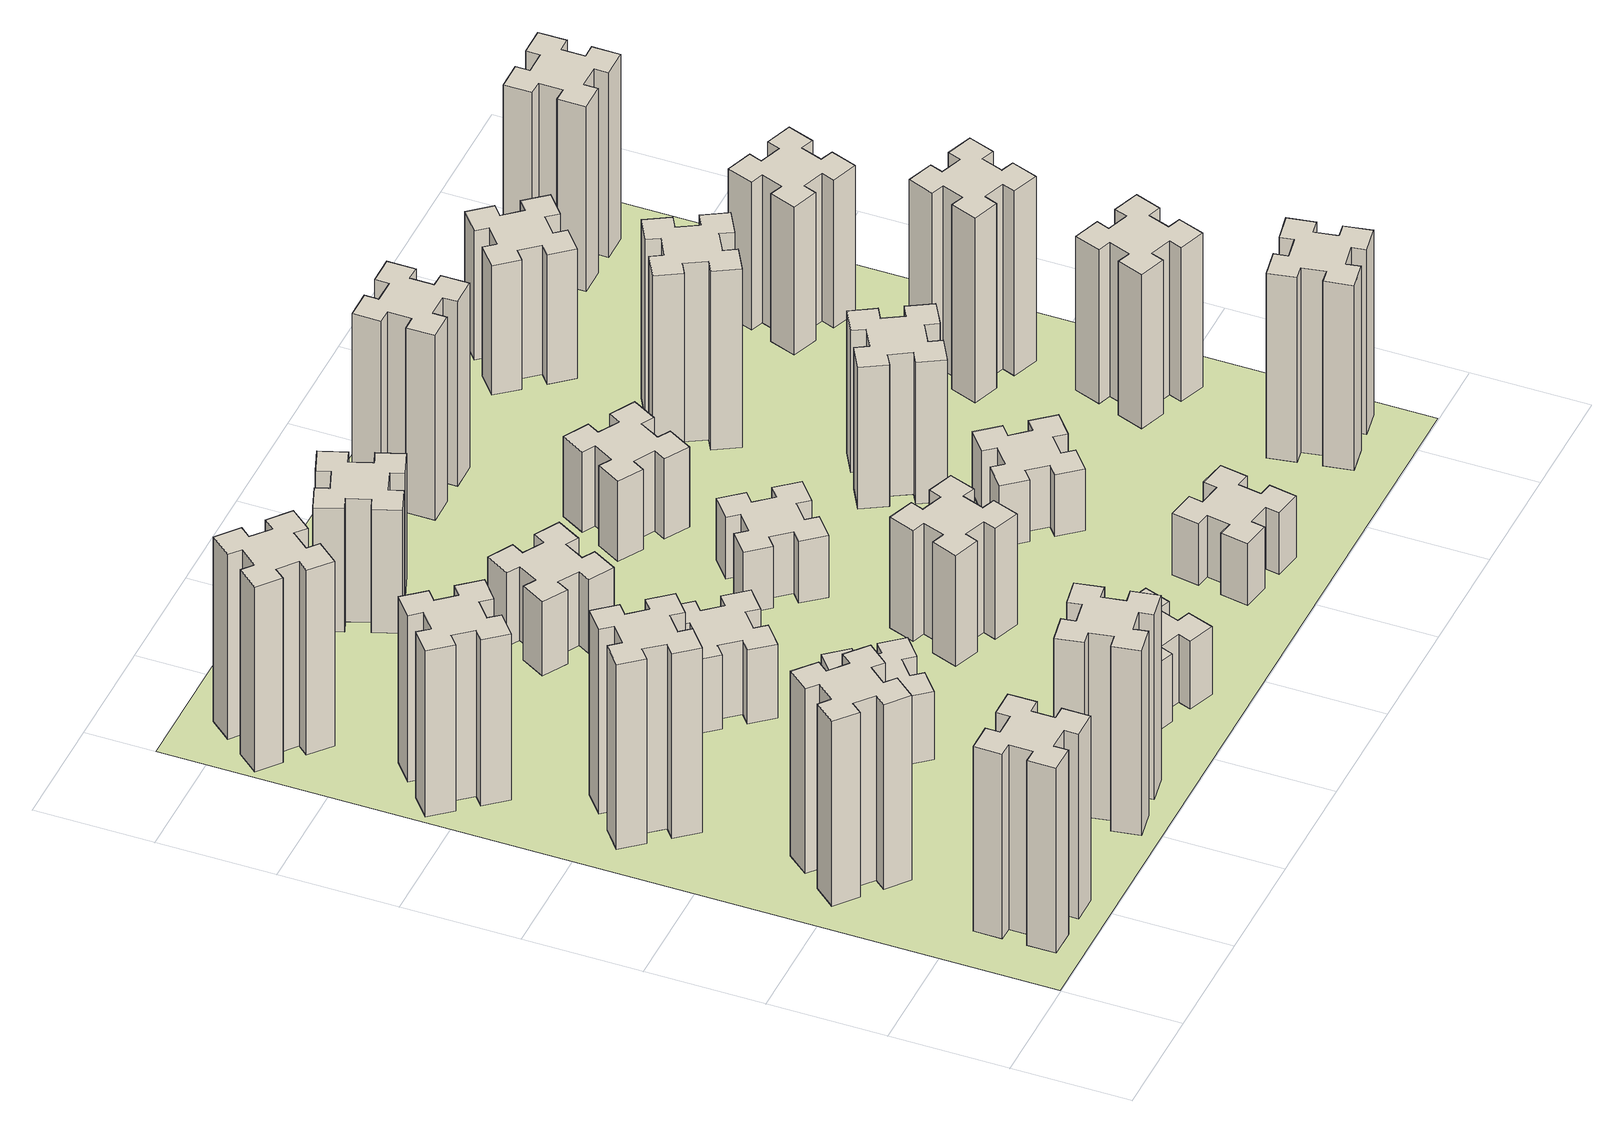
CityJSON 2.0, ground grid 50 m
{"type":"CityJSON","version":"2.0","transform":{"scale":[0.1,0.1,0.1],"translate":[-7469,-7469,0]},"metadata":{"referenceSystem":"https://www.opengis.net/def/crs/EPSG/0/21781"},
"CityObjects":{
"building1":{"type":"Building","attributes":{"class":"1000","function":"1000","usage":"1000","yearOfConstruction":2016,"roofType":"1000","measuredHeight":90,"storeysAboveGround":30,"storeysBelowGround":0},"geometry":[{"type":"Solid","lod":"1","boundaries":[[[[0,1,2,3,4,5,6,7,8,9,10,11,12,13,14,15,16,17,18,19]],[[17,16,20,21]],[[16,15,22,20]],[[15,14,23,22]],[[14,13,24,23]],[[13,12,25,24]],[[12,11,26,25]],[[11,10,27,26]],[[10,9,28,27]],[[9,8,29,28]],[[8,7,30,29]],[[7,6,31,30]],[[6,5,32,31]],[[5,4,33,32]],[[4,3,34,33]],[[3,2,35,34]],[[2,1,36,35]],[[1,0,37,36]],[[0,19,38,37]],[[19,18,39,38]],[[18,17,21,39]],[[24,25,26,27,28,29,30,31,32,33,34,35,36,37,38,39,21,20,22,23]]]]}]},
"building2":{"type":"Building","attributes":{"class":"1000","function":"1000","usage":"1000","yearOfConstruction":2016,"roofType":"1000","measuredHeight":90,"storeysAboveGround":30,"storeysBelowGround":0},"geometry":[{"type":"Solid","lod":"1","boundaries":[[[[40,41,42,43,44,45,46,47,48,49,50,51,52,53,54,55,56,57,58,59]],[[57,56,60,61]],[[56,55,62,60]],[[55,54,63,62]],[[54,53,64,63]],[[53,52,65,64]],[[52,51,66,65]],[[51,50,67,66]],[[50,49,68,67]],[[49,48,69,68]],[[48,47,70,69]],[[47,46,71,70]],[[46,45,72,71]],[[45,44,73,72]],[[44,43,74,73]],[[43,42,75,74]],[[42,41,76,75]],[[41,40,77,76]],[[40,59,78,77]],[[59,58,79,78]],[[58,57,61,79]],[[64,65,66,67,68,69,70,71,72,73,74,75,76,77,78,79,61,60,62,63]]]]}]},
"building3":{"type":"Building","attributes":{"class":"1000","function":"1000","usage":"1000","yearOfConstruction":2016,"roofType":"1000","measuredHeight":90,"storeysAboveGround":30,"storeysBelowGround":0},"geometry":[{"type":"Solid","lod":"1","boundaries":[[[[80,81,82,83,84,85,86,87,88,89,90,91,92,93,94,95,96,97,98,99]],[[97,96,100,101]],[[96,95,102,100]],[[95,94,103,102]],[[94,93,104,103]],[[93,92,105,104]],[[92,91,106,105]],[[91,90,107,106]],[[90,89,108,107]],[[89,88,109,108]],[[88,87,110,109]],[[87,86,111,110]],[[86,85,112,111]],[[85,84,113,112]],[[84,83,114,113]],[[83,82,115,114]],[[82,81,116,115]],[[81,80,117,116]],[[80,99,118,117]],[[99,98,119,118]],[[98,97,101,119]],[[104,105,106,107,108,109,110,111,112,113,114,115,116,117,118,119,101,100,102,103]]]]}]},
"building4":{"type":"Building","attributes":{"class":"1000","function":"1000","usage":"1000","yearOfConstruction":2016,"roofType":"1000","measuredHeight":81,"storeysAboveGround":30,"storeysBelowGround":0},"geometry":[{"type":"Solid","lod":"1","boundaries":[[[[120,121,122,123,124,125,126,127,128,129,130,131,132,133,134,135,136,137,138,139]],[[137,136,140,141]],[[136,135,142,140]],[[135,134,143,142]],[[134,133,144,143]],[[133,132,145,144]],[[132,131,146,145]],[[131,130,147,146]],[[130,129,148,147]],[[129,128,149,148]],[[128,127,150,149]],[[127,126,151,150]],[[126,125,152,151]],[[125,124,153,152]],[[124,123,154,153]],[[123,122,155,154]],[[122,121,156,155]],[[121,120,157,156]],[[120,139,158,157]],[[139,138,159,158]],[[138,137,141,159]],[[144,145,146,147,148,149,150,151,152,153,154,155,156,157,158,159,141,140,142,143]]]]}]},
"building5":{"type":"Building","attributes":{"class":"1000","function":"1000","usage":"1000","yearOfConstruction":2016,"roofType":"1000","measuredHeight":90,"storeysAboveGround":30,"storeysBelowGround":0},"geometry":[{"type":"Solid","lod":"1","boundaries":[[[[160,161,162,163,164,165,166,167,168,169,170,171,172,173,174,175,176,177,178,179]],[[177,176,180,181]],[[176,175,182,180]],[[175,174,183,182]],[[174,173,184,183]],[[173,172,185,184]],[[172,171,186,185]],[[171,170,187,186]],[[170,169,188,187]],[[169,168,189,188]],[[168,167,190,189]],[[167,166,191,190]],[[166,165,192,191]],[[165,164,193,192]],[[164,163,194,193]],[[163,162,195,194]],[[162,161,196,195]],[[161,160,197,196]],[[160,179,198,197]],[[179,178,199,198]],[[178,177,181,199]],[[184,185,186,187,188,189,190,191,192,193,194,195,196,197,198,199,181,180,182,183]]]]}]},
"building6":{"type":"Building","attributes":{"class":"1000","function":"1000","usage":"1000","yearOfConstruction":2016,"roofType":"1000","measuredHeight":90,"storeysAboveGround":30,"storeysBelowGround":0},"geometry":[{"type":"Solid","lod":"1","boundaries":[[[[200,201,202,203,204,205,206,207,208,209,210,211,212,213,214,215,216,217,218,219]],[[217,216,220,221]],[[216,215,222,220]],[[215,214,223,222]],[[214,213,224,223]],[[213,212,225,224]],[[212,211,226,225]],[[211,210,227,226]],[[210,209,228,227]],[[209,208,229,228]],[[208,207,230,229]],[[207,206,231,230]],[[206,205,232,231]],[[205,204,233,232]],[[204,203,234,233]],[[203,202,235,234]],[[202,201,236,235]],[[201,200,237,236]],[[200,219,238,237]],[[219,218,239,238]],[[218,217,221,239]],[[224,225,226,227,228,229,230,231,232,233,234,235,236,237,238,239,221,220,222,223]]]]}]},
"building7":{"type":"Building","attributes":{"class":"1000","function":"1000","usage":"1000","yearOfConstruction":2016,"roofType":"1000","measuredHeight":33,"storeysAboveGround":30,"storeysBelowGround":0},"geometry":[{"type":"Solid","lod":"1","boundaries":[[[[240,241,242,243,244,245,246,247,248,249,250,251,252,253,254,255,256,257,258,259]],[[257,256,260,261]],[[256,255,262,260]],[[255,254,263,262]],[[254,253,264,263]],[[253,252,265,264]],[[252,251,266,265]],[[251,250,267,266]],[[250,249,268,267]],[[249,248,269,268]],[[248,247,270,269]],[[247,246,271,270]],[[246,245,272,271]],[[245,244,273,272]],[[244,243,274,273]],[[243,242,275,274]],[[242,241,276,275]],[[241,240,277,276]],[[240,259,278,277]],[[259,258,279,278]],[[258,257,261,279]],[[264,265,266,267,268,269,270,271,272,273,274,275,276,277,278,279,261,260,262,263]]]]}]},
"building8":{"type":"Building","attributes":{"class":"1000","function":"1000","usage":"1000","yearOfConstruction":2016,"roofType":"1000","measuredHeight":36,"storeysAboveGround":30,"storeysBelowGround":0},"geometry":[{"type":"Solid","lod":"1","boundaries":[[[[280,281,282,283,284,285,286,287,288,289,290,291,292,293,294,295,296,297,298,299]],[[297,296,300,301]],[[296,295,302,300]],[[295,294,303,302]],[[294,293,304,303]],[[293,292,305,304]],[[292,291,306,305]],[[291,290,307,306]],[[290,289,308,307]],[[289,288,309,308]],[[288,287,310,309]],[[287,286,311,310]],[[286,285,312,311]],[[285,284,313,312]],[[284,283,314,313]],[[283,282,315,314]],[[282,281,316,315]],[[281,280,317,316]],[[280,299,318,317]],[[299,298,319,318]],[[298,297,301,319]],[[304,305,306,307,308,309,310,311,312,313,314,315,316,317,318,319,301,300,302,303]]]]}]},
"building9":{"type":"Building","attributes":{"class":"1000","function":"1000","usage":"1000","yearOfConstruction":2016,"roofType":"1000","measuredHeight":33,"storeysAboveGround":30,"storeysBelowGround":0},"geometry":[{"type":"Solid","lod":"1","boundaries":[[[[320,321,322,323,324,325,326,327,328,329,330,331,332,333,334,335,336,337,338,339]],[[337,336,340,341]],[[336,335,342,340]],[[335,334,343,342]],[[334,333,344,343]],[[333,332,345,344]],[[332,331,346,345]],[[331,330,347,346]],[[330,329,348,347]],[[329,328,349,348]],[[328,327,350,349]],[[327,326,351,350]],[[326,325,352,351]],[[325,324,353,352]],[[324,323,354,353]],[[323,322,355,354]],[[322,321,356,355]],[[321,320,357,356]],[[320,339,358,357]],[[339,338,359,358]],[[338,337,341,359]],[[344,345,346,347,348,349,350,351,352,353,354,355,356,357,358,359,341,340,342,343]]]]}]},
"building10":{"type":"Building","attributes":{"class":"1000","function":"1000","usage":"1000","yearOfConstruction":2016,"roofType":"1000","measuredHeight":36,"storeysAboveGround":30,"storeysBelowGround":0},"geometry":[{"type":"Solid","lod":"1","boundaries":[[[[360,361,362,363,364,365,366,367,368,369,370,371,372,373,374,375,376,377,378,379]],[[377,376,380,381]],[[376,375,382,380]],[[375,374,383,382]],[[374,373,384,383]],[[373,372,385,384]],[[372,371,386,385]],[[371,370,387,386]],[[370,369,388,387]],[[369,368,389,388]],[[368,367,390,389]],[[367,366,391,390]],[[366,365,392,391]],[[365,364,393,392]],[[364,363,394,393]],[[363,362,395,394]],[[362,361,396,395]],[[361,360,397,396]],[[360,379,398,397]],[[379,378,399,398]],[[378,377,381,399]],[[384,385,386,387,388,389,390,391,392,393,394,395,396,397,398,399,381,380,382,383]]]]}]},
"building11":{"type":"Building","attributes":{"class":"1000","function":"1000","usage":"1000","yearOfConstruction":2016,"roofType":"1000","measuredHeight":60,"storeysAboveGround":30,"storeysBelowGround":0},"geometry":[{"type":"Solid","lod":"1","boundaries":[[[[400,401,402,403,404,405,406,407,408,409,410,411,412,413,414,415,416,417,418,419]],[[417,416,420,421]],[[416,415,422,420]],[[415,414,423,422]],[[414,413,424,423]],[[413,412,425,424]],[[412,411,426,425]],[[411,410,427,426]],[[410,409,428,427]],[[409,408,429,428]],[[408,407,430,429]],[[407,406,431,430]],[[406,405,432,431]],[[405,404,433,432]],[[404,403,434,433]],[[403,402,435,434]],[[402,401,436,435]],[[401,400,437,436]],[[400,419,438,437]],[[419,418,439,438]],[[418,417,421,439]],[[424,425,426,427,428,429,430,431,432,433,434,435,436,437,438,439,421,420,422,423]]]]}]},
"building12":{"type":"Building","attributes":{"class":"1000","function":"1000","usage":"1000","yearOfConstruction":2016,"roofType":"1000","measuredHeight":54,"storeysAboveGround":30,"storeysBelowGround":0},"geometry":[{"type":"Solid","lod":"1","boundaries":[[[[440,441,442,443,444,445,446,447,448,449,450,451,452,453,454,455,456,457,458,459]],[[457,456,460,461]],[[456,455,462,460]],[[455,454,463,462]],[[454,453,464,463]],[[453,452,465,464]],[[452,451,466,465]],[[451,450,467,466]],[[450,449,468,467]],[[449,448,469,468]],[[448,447,470,469]],[[447,446,471,470]],[[446,445,472,471]],[[445,444,473,472]],[[444,443,474,473]],[[443,442,475,474]],[[442,441,476,475]],[[441,440,477,476]],[[440,459,478,477]],[[459,458,479,478]],[[458,457,461,479]],[[464,465,466,467,468,469,470,471,472,473,474,475,476,477,478,479,461,460,462,463]]]]}]},
"building13":{"type":"Building","attributes":{"class":"1000","function":"1000","usage":"1000","yearOfConstruction":2016,"roofType":"1000","measuredHeight":30,"storeysAboveGround":30,"storeysBelowGround":0},"geometry":[{"type":"Solid","lod":"1","boundaries":[[[[480,481,482,483,484,485,486,487,488,489,490,491,492,493,494,495,496,497,498,499]],[[497,496,500,501]],[[496,495,502,500]],[[495,494,503,502]],[[494,493,504,503]],[[493,492,505,504]],[[492,491,506,505]],[[491,490,507,506]],[[490,489,508,507]],[[489,488,509,508]],[[488,487,510,509]],[[487,486,511,510]],[[486,485,512,511]],[[485,484,513,512]],[[484,483,514,513]],[[483,482,515,514]],[[482,481,516,515]],[[481,480,517,516]],[[480,499,518,517]],[[499,498,519,518]],[[498,497,501,519]],[[504,505,506,507,508,509,510,511,512,513,514,515,516,517,518,519,501,500,502,503]]]]}]},
"building14":{"type":"Building","attributes":{"class":"1000","function":"1000","usage":"1000","yearOfConstruction":2016,"roofType":"1000","measuredHeight":30,"storeysAboveGround":30,"storeysBelowGround":0},"geometry":[{"type":"Solid","lod":"1","boundaries":[[[[520,521,522,523,524,525,526,527,528,529,530,531,532,533,534,535,536,537,538,539]],[[537,536,540,541]],[[536,535,542,540]],[[535,534,543,542]],[[534,533,544,543]],[[533,532,545,544]],[[532,531,546,545]],[[531,530,547,546]],[[530,529,548,547]],[[529,528,549,548]],[[528,527,550,549]],[[527,526,551,550]],[[526,525,552,551]],[[525,524,553,552]],[[524,523,554,553]],[[523,522,555,554]],[[522,521,556,555]],[[521,520,557,556]],[[520,539,558,557]],[[539,538,559,558]],[[538,537,541,559]],[[544,545,546,547,548,549,550,551,552,553,554,555,556,557,558,559,541,540,542,543]]]]}]},
"building15":{"type":"Building","attributes":{"class":"1000","function":"1000","usage":"1000","yearOfConstruction":2016,"roofType":"1000","measuredHeight":39,"storeysAboveGround":30,"storeysBelowGround":0},"geometry":[{"type":"Solid","lod":"1","boundaries":[[[[560,561,562,563,564,565,566,567,568,569,570,571,572,573,574,575,576,577,578,579]],[[577,576,580,581]],[[576,575,582,580]],[[575,574,583,582]],[[574,573,584,583]],[[573,572,585,584]],[[572,571,586,585]],[[571,570,587,586]],[[570,569,588,587]],[[569,568,589,588]],[[568,567,590,589]],[[567,566,591,590]],[[566,565,592,591]],[[565,564,593,592]],[[564,563,594,593]],[[563,562,595,594]],[[562,561,596,595]],[[561,560,597,596]],[[560,579,598,597]],[[579,578,599,598]],[[578,577,581,599]],[[584,585,586,587,588,589,590,591,592,593,594,595,596,597,598,599,581,580,582,583]]]]}]},
"building16":{"type":"Building","attributes":{"class":"1000","function":"1000","usage":"1000","yearOfConstruction":2016,"roofType":"1000","measuredHeight":90,"storeysAboveGround":30,"storeysBelowGround":0},"geometry":[{"type":"Solid","lod":"1","boundaries":[[[[600,601,602,603,604,605,606,607,608,609,610,611,612,613,614,615,616,617,618,619]],[[617,616,620,621]],[[616,615,622,620]],[[615,614,623,622]],[[614,613,624,623]],[[613,612,625,624]],[[612,611,626,625]],[[611,610,627,626]],[[610,609,628,627]],[[609,608,629,628]],[[608,607,630,629]],[[607,606,631,630]],[[606,605,632,631]],[[605,604,633,632]],[[604,603,634,633]],[[603,602,635,634]],[[602,601,636,635]],[[601,600,637,636]],[[600,619,638,637]],[[619,618,639,638]],[[618,617,621,639]],[[624,625,626,627,628,629,630,631,632,633,634,635,636,637,638,639,621,620,622,623]]]]}]},
"building17":{"type":"Building","attributes":{"class":"1000","function":"1000","usage":"1000","yearOfConstruction":2016,"roofType":"1000","measuredHeight":30,"storeysAboveGround":30,"storeysBelowGround":0},"geometry":[{"type":"Solid","lod":"1","boundaries":[[[[640,641,642,643,644,645,646,647,648,649,650,651,652,653,654,655,656,657,658,659]],[[657,656,660,661]],[[656,655,662,660]],[[655,654,663,662]],[[654,653,664,663]],[[653,652,665,664]],[[652,651,666,665]],[[651,650,667,666]],[[650,649,668,667]],[[649,648,669,668]],[[648,647,670,669]],[[647,646,671,670]],[[646,645,672,671]],[[645,644,673,672]],[[644,643,674,673]],[[643,642,675,674]],[[642,641,676,675]],[[641,640,677,676]],[[640,659,678,677]],[[659,658,679,678]],[[658,657,661,679]],[[664,665,666,667,668,669,670,671,672,673,674,675,676,677,678,679,661,660,662,663]]]]}]},
"building18":{"type":"Building","attributes":{"class":"1000","function":"1000","usage":"1000","yearOfConstruction":2016,"roofType":"1000","measuredHeight":69,"storeysAboveGround":30,"storeysBelowGround":0},"geometry":[{"type":"Solid","lod":"1","boundaries":[[[[680,681,682,683,684,685,686,687,688,689,690,691,692,693,694,695,696,697,698,699]],[[697,696,700,701]],[[696,695,702,700]],[[695,694,703,702]],[[694,693,704,703]],[[693,692,705,704]],[[692,691,706,705]],[[691,690,707,706]],[[690,689,708,707]],[[689,688,709,708]],[[688,687,710,709]],[[687,686,711,710]],[[686,685,712,711]],[[685,684,713,712]],[[684,683,714,713]],[[683,682,715,714]],[[682,681,716,715]],[[681,680,717,716]],[[680,699,718,717]],[[699,698,719,718]],[[698,697,701,719]],[[704,705,706,707,708,709,710,711,712,713,714,715,716,717,718,719,701,700,702,703]]]]}]},
"building19":{"type":"Building","attributes":{"class":"1000","function":"1000","usage":"1000","yearOfConstruction":2016,"roofType":"1000","measuredHeight":87,"storeysAboveGround":30,"storeysBelowGround":0},"geometry":[{"type":"Solid","lod":"1","boundaries":[[[[720,721,722,723,724,725,726,727,728,729,730,731,732,733,734,735,736,737,738,739]],[[737,736,740,741]],[[736,735,742,740]],[[735,734,743,742]],[[734,733,744,743]],[[733,732,745,744]],[[732,731,746,745]],[[731,730,747,746]],[[730,729,748,747]],[[729,728,749,748]],[[728,727,750,749]],[[727,726,751,750]],[[726,725,752,751]],[[725,724,753,752]],[[724,723,754,753]],[[723,722,755,754]],[[722,721,756,755]],[[721,720,757,756]],[[720,739,758,757]],[[739,738,759,758]],[[738,737,741,759]],[[744,745,746,747,748,749,750,751,752,753,754,755,756,757,758,759,741,740,742,743]]]]}]},
"building20":{"type":"Building","attributes":{"class":"1000","function":"1000","usage":"1000","yearOfConstruction":2016,"roofType":"1000","measuredHeight":90,"storeysAboveGround":30,"storeysBelowGround":0},"geometry":[{"type":"Solid","lod":"1","boundaries":[[[[760,761,762,763,764,765,766,767,768,769,770,771,772,773,774,775,776,777,778,779]],[[777,776,780,781]],[[776,775,782,780]],[[775,774,783,782]],[[774,773,784,783]],[[773,772,785,784]],[[772,771,786,785]],[[771,770,787,786]],[[770,769,788,787]],[[769,768,789,788]],[[768,767,790,789]],[[767,766,791,790]],[[766,765,792,791]],[[765,764,793,792]],[[764,763,794,793]],[[763,762,795,794]],[[762,761,796,795]],[[761,760,797,796]],[[760,779,798,797]],[[779,778,799,798]],[[778,777,781,799]],[[784,785,786,787,788,789,790,791,792,793,794,795,796,797,798,799,781,780,782,783]]]]}]},
"building21":{"type":"Building","attributes":{"class":"1000","function":"1000","usage":"1000","yearOfConstruction":2016,"roofType":"1000","measuredHeight":63,"storeysAboveGround":30,"storeysBelowGround":0},"geometry":[{"type":"Solid","lod":"1","boundaries":[[[[800,801,802,803,804,805,806,807,808,809,810,811,812,813,814,815,816,817,818,819]],[[817,816,820,821]],[[816,815,822,820]],[[815,814,823,822]],[[814,813,824,823]],[[813,812,825,824]],[[812,811,826,825]],[[811,810,827,826]],[[810,809,828,827]],[[809,808,829,828]],[[808,807,830,829]],[[807,806,831,830]],[[806,805,832,831]],[[805,804,833,832]],[[804,803,834,833]],[[803,802,835,834]],[[802,801,836,835]],[[801,800,837,836]],[[800,819,838,837]],[[819,818,839,838]],[[818,817,821,839]],[[824,825,826,827,828,829,830,831,832,833,834,835,836,837,838,839,821,820,822,823]]]]}]},
"building22":{"type":"Building","attributes":{"class":"1000","function":"1000","usage":"1000","yearOfConstruction":2016,"roofType":"1000","measuredHeight":75,"storeysAboveGround":30,"storeysBelowGround":0},"geometry":[{"type":"Solid","lod":"1","boundaries":[[[[840,841,842,843,844,845,846,847,848,849,850,851,852,853,854,855,856,857,858,859]],[[857,856,860,861]],[[856,855,862,860]],[[855,854,863,862]],[[854,853,864,863]],[[853,852,865,864]],[[852,851,866,865]],[[851,850,867,866]],[[850,849,868,867]],[[849,848,869,868]],[[848,847,870,869]],[[847,846,871,870]],[[846,845,872,871]],[[845,844,873,872]],[[844,843,874,873]],[[843,842,875,874]],[[842,841,876,875]],[[841,840,877,876]],[[840,859,878,877]],[[859,858,879,878]],[[858,857,861,879]],[[864,865,866,867,868,869,870,871,872,873,874,875,876,877,878,879,861,860,862,863]]]]}]},
"building23":{"type":"Building","attributes":{"class":"1000","function":"1000","usage":"1000","yearOfConstruction":2016,"roofType":"1000","measuredHeight":90,"storeysAboveGround":30,"storeysBelowGround":0},"geometry":[{"type":"Solid","lod":"1","boundaries":[[[[880,881,882,883,884,885,886,887,888,889,890,891,892,893,894,895,896,897,898,899]],[[897,896,900,901]],[[896,895,902,900]],[[895,894,903,902]],[[894,893,904,903]],[[893,892,905,904]],[[892,891,906,905]],[[891,890,907,906]],[[890,889,908,907]],[[889,888,909,908]],[[888,887,910,909]],[[887,886,911,910]],[[886,885,912,911]],[[885,884,913,912]],[[884,883,914,913]],[[883,882,915,914]],[[882,881,916,915]],[[881,880,917,916]],[[880,899,918,917]],[[899,898,919,918]],[[898,897,901,919]],[[904,905,906,907,908,909,910,911,912,913,914,915,916,917,918,919,901,900,902,903]]]]}]},
"building24":{"type":"Building","attributes":{"class":"1000","function":"1000","usage":"1000","yearOfConstruction":2016,"roofType":"1000","measuredHeight":72,"storeysAboveGround":30,"storeysBelowGround":0},"geometry":[{"type":"Solid","lod":"1","boundaries":[[[[920,921,922,923,924,925,926,927,928,929,930,931,932,933,934,935,936,937,938,939]],[[937,936,940,941]],[[936,935,942,940]],[[935,934,943,942]],[[934,933,944,943]],[[933,932,945,944]],[[932,931,946,945]],[[931,930,947,946]],[[930,929,948,947]],[[929,928,949,948]],[[928,927,950,949]],[[927,926,951,950]],[[926,925,952,951]],[[925,924,953,952]],[[924,923,954,953]],[[923,922,955,954]],[[922,921,956,955]],[[921,920,957,956]],[[920,939,958,957]],[[939,938,959,958]],[[938,937,941,959]],[[944,945,946,947,948,949,950,951,952,953,954,955,956,957,958,959,941,940,942,943]]]]}]},
"building25":{"type":"Building","attributes":{"class":"1000","function":"1000","usage":"1000","yearOfConstruction":2016,"roofType":"1000","measuredHeight":90,"storeysAboveGround":30,"storeysBelowGround":0},"geometry":[{"type":"Solid","lod":"1","boundaries":[[[[960,961,962,963,964,965,966,967,968,969,970,971,972,973,974,975,976,977,978,979]],[[977,976,980,981]],[[976,975,982,980]],[[975,974,983,982]],[[974,973,984,983]],[[973,972,985,984]],[[972,971,986,985]],[[971,970,987,986]],[[970,969,988,987]],[[969,968,989,988]],[[968,967,990,989]],[[967,966,991,990]],[[966,965,992,991]],[[965,964,993,992]],[[964,963,994,993]],[[963,962,995,994]],[[962,961,996,995]],[[961,960,997,996]],[[960,979,998,997]],[[979,978,999,998]],[[978,977,981,999]],[[984,985,986,987,988,989,990,991,992,993,994,995,996,997,998,999,981,980,982,983]]]]}]},
"landuse1":{"type":"LandUse","attributes":{"name":"plot1","function":"1010"},"geometry":[{"type":"MultiSurface","lod":"1","boundaries":[[[1000,1001,1002,1003]]]}]}
},
"vertices":[
[265,325,0],[265,225,0],[205,225,0],[205,105,0],[325,105,0],[325,165,0],[425,165,0],[425,105,0],[545,105,0],[545,225,0],[485,225,0],[485,325,0],[545,325,0],[545,445,0],[425,445,0],[425,385,0],[325,385,0],[325,445,0],[205,445,0],[205,325,0],[325,385,900],[325,445,900],[425,385,900],[425,445,900],[545,445,900],[545,325,900],[485,325,900],[485,225,900],[545,225,900],[545,105,900],[425,105,900],[425,165,900],[325,165,900],[325,105,900],[205,105,900],[205,225,900],[265,225,900],[265,325,900],[205,325,900],[205,445,900],
[484,1067,0],[408,1132,0],[446,1178,0],[354,1255,0],[277,1163,0],[323,1124,0],[259,1048,0],[213,1086,0],[136,994,0],[228,917,0],[266,963,0],[343,899,0],[304,853,0],[396,776,0],[473,868,0],[427,906,0],[492,983,0],[538,944,0],[615,1036,0],[523,1113,0],[492,983,900],[538,944,900],[427,906,900],[473,868,900],[396,776,900],[304,853,900],[343,899,900],[266,963,900],[228,917,900],[136,994,900],[213,1086,900],[259,1048,900],[323,1124,900],[277,1163,900],[354,1255,900],[446,1178,900],[408,1132,900],[484,1067,900],[523,1113,900],[615,1036,900],
[492,1888,0],[427,1964,0],[473,2003,0],[396,2095,0],[304,2018,0],[343,1972,0],[266,1907,0],[228,1953,0],[136,1876,0],[213,1784,0],[259,1823,0],[323,1746,0],[277,1708,0],[354,1616,0],[446,1693,0],[408,1739,0],[484,1803,0],[523,1757,0],[615,1834,0],[538,1926,0],[484,1803,900],[523,1757,900],[408,1739,900],[446,1693,900],[354,1616,900],[277,1708,900],[323,1746,900],[259,1823,900],[213,1784,900],[136,1876,900],[228,1953,900],[266,1907,900],[343,1972,900],[304,2018,900],[396,2095,900],[473,2003,900],[427,1964,900],[492,1888,900],[538,1926,900],[615,1834,900],
[243,2712,0],[166,2647,0],[128,2693,0],[36,2616,0],[113,2524,0],[159,2563,0],[223,2486,0],[177,2448,0],[254,2356,0],[346,2433,0],[308,2479,0],[384,2543,0],[423,2497,0],[515,2574,0],[438,2666,0],[392,2628,0],[327,2704,0],[373,2743,0],[296,2835,0],[204,2758,0],[327,2704,810],[373,2743,810],[392,2628,810],[438,2666,810],[515,2574,810],[423,2497,810],[384,2543,810],[308,2479,810],[346,2433,810],[254,2356,810],[177,2448,810],[223,2486,810],[159,2563,810],[113,2524,810],[36,2616,810],[128,2693,810],[166,2647,810],[243,2712,810],[204,2758,810],[296,2835,810],
[1085,158,0],[1184,176,0],[1194,117,0],[1312,137,0],[1291,256,0],[1232,245,0],[1215,344,0],[1274,354,0],[1253,472,0],[1135,451,0],[1145,392,0],[1047,375,0],[1037,434,0],[918,413,0],[939,295,0],[998,305,0],[1016,207,0],[957,197,0],[977,78,0],[1096,99,0],[1016,207,900],[957,197,900],[998,305,900],[939,295,900],[918,413,900],[1037,434,900],[1047,375,900],[1145,392,900],[1135,451,900],[1253,472,900],[1274,354,900],[1215,344,900],[1232,245,900],[1291,256,900],[1312,137,900],[1194,117,900],[1184,176,900],[1085,158,900],[1096,99,900],[977,78,900],
[384,3387,0],[308,3452,0],[346,3498,0],[254,3575,0],[177,3483,0],[223,3444,0],[159,3368,0],[113,3406,0],[36,3314,0],[128,3237,0],[166,3283,0],[243,3219,0],[204,3173,0],[296,3096,0],[373,3188,0],[327,3226,0],[392,3303,0],[438,3264,0],[515,3356,0],[423,3433,0],[392,3303,900],[438,3264,900],[327,3226,900],[373,3188,900],[296,3096,900],[204,3173,900],[243,3219,900],[166,3283,900],[128,3237,900],[36,3314,900],[113,3406,900],[159,3368,900],[223,3444,900],[177,3483,900],[254,3575,900],[346,3498,900],[308,3452,900],[384,3387,900],[423,3433,900],[515,3356,900],
[1083,1332,0],[1006,1267,0],[968,1313,0],[876,1236,0],[953,1144,0],[999,1183,0],[1063,1106,0],[1017,1068,0],[1094,976,0],[1186,1053,0],[1148,1099,0],[1224,1163,0],[1263,1117,0],[1355,1194,0],[1278,1286,0],[1232,1248,0],[1167,1324,0],[1213,1363,0],[1136,1455,0],[1044,1378,0],[1167,1324,330],[1213,1363,330],[1232,1248,330],[1278,1286,330],[1355,1194,330],[1263,1117,330],[1224,1163,330],[1148,1099,330],[1186,1053,330],[1094,976,330],[1017,1068,330],[1063,1106,330],[999,1183,330],[953,1144,330],[876,1236,330],[968,1313,330],[1006,1267,330],[1083,1332,330],[1044,1378,330],[1136,1455,330],
[1083,1972,0],[1006,1907,0],[968,1953,0],[876,1876,0],[953,1784,0],[999,1823,0],[1063,1746,0],[1017,1708,0],[1094,1616,0],[1186,1693,0],[1148,1739,0],[1224,1803,0],[1263,1757,0],[1355,1834,0],[1278,1926,0],[1232,1888,0],[1167,1964,0],[1213,2003,0],[1136,2095,0],[1044,2018,0],[1167,1964,360],[1213,2003,360],[1232,1888,360],[1278,1926,360],[1355,1834,360],[1263,1757,360],[1224,1803,360],[1148,1739,360],[1186,1693,360],[1094,1616,360],[1017,1708,360],[1063,1746,360],[999,1823,360],[953,1784,360],[876,1876,360],[968,1953,360],[1006,1907,360],[1083,1972,360],[1044,2018,360],[1136,2095,360],
[1669,460,0],[1635,366,0],[1579,387,0],[1537,274,0],[1650,233,0],[1671,289,0],[1765,255,0],[1744,199,0],[1857,157,0],[1898,270,0],[1842,291,0],[1876,385,0],[1932,364,0],[1973,477,0],[1860,518,0],[1840,462,0],[1746,496,0],[1767,552,0],[1654,593,0],[1613,480,0],[1746,496,330],[1767,552,330],[1840,462,330],[1860,518,330],[1973,477,330],[1932,364,330],[1876,385,330],[1842,291,330],[1898,270,330],[1857,157,330],[1744,199,330],[1765,255,330],[1671,289,330],[1650,233,330],[1537,274,330],[1579,387,330],[1635,366,330],[1669,460,330],[1613,480,330],[1654,593,330],
[1314,2666,0],[1227,2716,0],[1257,2768,0],[1153,2828,0],[1093,2724,0],[1145,2694,0],[1095,2607,0],[1043,2637,0],[983,2533,0],[1087,2473,0],[1117,2525,0],[1204,2475,0],[1174,2423,0],[1278,2363,0],[1338,2467,0],[1286,2497,0],[1336,2584,0],[1388,2554,0],[1448,2658,0],[1344,2718,0],[1336,2584,360],[1388,2554,360],[1286,2497,360],[1338,2467,360],[1278,2363,360],[1174,2423,360],[1204,2475,360],[1117,2525,360],[1087,2473,360],[983,2533,360],[1043,2637,360],[1095,2607,360],[1145,2694,360],[1093,2724,360],[1153,2828,360],[1257,2768,360],[1227,2716,360],[1314,2666,360],[1344,2718,360],[1448,2658,360],
[1125,3456,0],[1031,3422,0],[1010,3478,0],[897,3437,0],[939,3324,0],[995,3345,0],[1029,3251,0],[973,3230,0],[1014,3117,0],[1127,3159,0],[1106,3215,0],[1200,3249,0],[1220,3193,0],[1333,3234,0],[1292,3347,0],[1236,3326,0],[1202,3420,0],[1258,3440,0],[1217,3553,0],[1104,3512,0],[1202,3420,600],[1258,3440,600],[1236,3326,600],[1292,3347,600],[1333,3234,600],[1220,3193,600],[1200,3249,600],[1106,3215,600],[1127,3159,600],[1014,3117,600],[973,3230,600],[1029,3251,600],[995,3345,600],[939,3324,600],[897,3437,600],[1010,3478,600],[1031,3422,600],[1125,3456,600],[1104,3512,600],[1217,3553,600],
[1769,1300,0],[1735,1206,0],[1679,1227,0],[1637,1114,0],[1750,1073,0],[1771,1129,0],[1865,1095,0],[1844,1039,0],[1957,997,0],[1998,1110,0],[1942,1131,0],[1976,1225,0],[2032,1204,0],[2073,1317,0],[1960,1358,0],[1940,1302,0],[1846,1336,0],[1867,1392,0],[1754,1433,0],[1713,1320,0],[1846,1336,540],[1867,1392,540],[1940,1302,540],[1960,1358,540],[2073,1317,540],[2032,1204,540],[1976,1225,540],[1942,1131,540],[1998,1110,540],[1957,997,540],[1844,1039,540],[1865,1095,540],[1771,1129,540],[1750,1073,540],[1637,1114,540],[1679,1227,540],[1735,1206,540],[1769,1300,540],[1713,1320,540],[1754,1433,540],
[1972,1988,0],[1907,2064,0],[1953,2103,0],[1876,2195,0],[1784,2118,0],[1823,2072,0],[1746,2007,0],[1708,2053,0],[1616,1976,0],[1693,1884,0],[1739,1923,0],[1803,1846,0],[1757,1808,0],[1834,1716,0],[1926,1793,0],[1888,1839,0],[1964,1903,0],[2003,1857,0],[2095,1934,0],[2018,2026,0],[1964,1903,300],[2003,1857,300],[1888,1839,300],[1926,1793,300],[1834,1716,300],[1757,1808,300],[1803,1846,300],[1739,1923,300],[1693,1884,300],[1616,1976,300],[1708,2053,300],[1746,2007,300],[1823,2072,300],[1784,2118,300],[1876,2195,300],[1953,2103,300],[1907,2064,300],[1972,1988,300],[2018,2026,300],[2095,1934,300],
[2496,444,0],[2478,345,0],[2419,356,0],[2398,237,0],[2517,217,0],[2527,276,0],[2625,258,0],[2615,199,0],[2733,178,0],[2754,297,0],[2695,307,0],[2712,405,0],[2771,395,0],[2792,513,0],[2674,534,0],[2664,475,0],[2565,492,0],[2576,551,0],[2457,572,0],[2437,454,0],[2565,492,300],[2576,551,300],[2664,475,300],[2674,534,300],[2792,513,300],[2771,395,300],[2712,405,300],[2695,307,300],[2754,297,300],[2733,178,300],[2615,199,300],[2625,258,300],[2527,276,300],[2517,217,300],[2398,237,300],[2419,356,300],[2478,345,300],[2496,444,300],[2437,454,300],[2457,572,300],
[2026,2497,0],[2076,2584,0],[2128,2554,0],[2188,2658,0],[2084,2718,0],[2054,2666,0],[1967,2716,0],[1997,2768,0],[1893,2828,0],[1833,2724,0],[1885,2694,0],[1835,2607,0],[1783,2637,0],[1723,2533,0],[1827,2473,0],[1857,2525,0],[1944,2475,0],[1914,2423,0],[2018,2363,0],[2078,2467,0],[1944,2475,390],[1914,2423,390],[1857,2525,390],[1827,2473,390],[1723,2533,390],[1783,2637,390],[1835,2607,390],[1885,2694,390],[1833,2724,390],[1893,2828,390],[1997,2768,390],[1967,2716,390],[2054,2666,390],[2084,2718,390],[2188,2658,390],[2128,2554,390],[2076,2584,390],[2026,2497,390],[2078,2467,390],[2018,2363,390],
[1965,3385,0],[1965,3485,0],[2025,3485,0],[2025,3605,0],[1905,3605,0],[1905,3545,0],[1805,3545,0],[1805,3605,0],[1685,3605,0],[1685,3485,0],[1745,3485,0],[1745,3385,0],[1685,3385,0],[1685,3265,0],[1805,3265,0],[1805,3325,0],[1905,3325,0],[1905,3265,0],[2025,3265,0],[2025,3385,0],[1905,3325,900],[1905,3265,900],[1805,3325,900],[1805,3265,900],[1685,3265,900],[1685,3385,900],[1745,3385,900],[1745,3485,900],[1685,3485,900],[1685,3605,900],[1805,3605,900],[1805,3545,900],[1905,3545,900],[1905,3605,900],[2025,3605,900],[2025,3485,900],[1965,3485,900],[1965,3385,900],[2025,3385,900],[2025,3265,900],
[2628,1099,0],[2704,1163,0],[2743,1117,0],[2835,1194,0],[2758,1286,0],[2712,1248,0],[2647,1324,0],[2693,1363,0],[2616,1455,0],[2524,1378,0],[2563,1332,0],[2486,1267,0],[2448,1313,0],[2356,1236,0],[2433,1144,0],[2479,1183,0],[2543,1106,0],[2497,1068,0],[2574,976,0],[2666,1053,0],[2543,1106,300],[2497,1068,300],[2479,1183,300],[2433,1144,300],[2356,1236,300],[2448,1313,300],[2486,1267,300],[2563,1332,300],[2524,1378,300],[2616,1455,300],[2693,1363,300],[2647,1324,300],[2712,1248,300],[2758,1286,300],[2835,1194,300],[2743,1117,300],[2704,1163,300],[2628,1099,300],[2666,1053,300],[2574,976,300],
[2475,1744,0],[2525,1657,0],[2473,1627,0],[2533,1523,0],[2637,1583,0],[2607,1635,0],[2694,1685,0],[2724,1633,0],[2828,1693,0],[2768,1797,0],[2716,1767,0],[2666,1854,0],[2718,1884,0],[2658,1988,0],[2554,1928,0],[2584,1876,0],[2497,1826,0],[2467,1878,0],[2363,1818,0],[2423,1714,0],[2497,1826,690],[2467,1878,690],[2584,1876,690],[2554,1928,690],[2658,1988,690],[2718,1884,690],[2666,1854,690],[2716,1767,690],[2768,1797,690],[2828,1693,690],[2724,1633,690],[2694,1685,690],[2607,1635,690],[2637,1583,690],[2533,1523,690],[2473,1627,690],[2525,1657,690],[2475,1744,690],[2423,1714,690],[2363,1818,690],
[2607,2475,0],[2694,2525,0],[2724,2473,0],[2828,2533,0],[2768,2637,0],[2716,2607,0],[2666,2694,0],[2718,2724,0],[2658,2828,0],[2554,2768,0],[2584,2716,0],[2497,2666,0],[2467,2718,0],[2363,2658,0],[2423,2554,0],[2475,2584,0],[2525,2497,0],[2473,2467,0],[2533,2363,0],[2637,2423,0],[2525,2497,870],[2473,2467,870],[2475,2584,870],[2423,2554,870],[2363,2658,870],[2467,2718,870],[2497,2666,870],[2584,2716,870],[2554,2768,870],[2658,2828,870],[2718,2724,870],[2666,2694,870],[2716,2607,870],[2768,2637,870],[2828,2533,870],[2724,2473,870],[2694,2525,870],[2607,2475,870],[2637,2423,870],[2533,2363,870],
[3465,492,0],[3367,475,0],[3357,534,0],[3238,513,0],[3259,395,0],[3318,405,0],[3336,307,0],[3277,297,0],[3297,178,0],[3416,199,0],[3405,258,0],[3504,276,0],[3514,217,0],[3632,237,0],[3611,356,0],[3552,345,0],[3535,444,0],[3594,454,0],[3573,572,0],[3455,551,0],[3535,444,900],[3594,454,900],[3552,345,900],[3611,356,900],[3632,237,900],[3514,217,900],[3504,276,900],[3405,258,900],[3416,199,900],[3297,178,900],[3277,297,900],[3336,307,900],[3318,405,900],[3259,395,900],[3238,513,900],[3357,534,900],[3367,475,900],[3465,492,900],[3455,551,900],[3573,572,900],
[2663,3452,0],[2586,3387,0],[2548,3433,0],[2456,3356,0],[2533,3264,0],[2579,3303,0],[2643,3226,0],[2597,3188,0],[2674,3096,0],[2766,3173,0],[2728,3219,0],[2804,3283,0],[2843,3237,0],[2935,3314,0],[2858,3406,0],[2812,3368,0],[2747,3444,0],[2793,3483,0],[2716,3575,0],[2624,3498,0],[2747,3444,630],[2793,3483,630],[2812,3368,630],[2858,3406,630],[2935,3314,630],[2843,3237,630],[2804,3283,630],[2728,3219,630],[2766,3173,630],[2674,3096,630],[2597,3188,630],[2643,3226,630],[2579,3303,630],[2533,3264,630],[2456,3356,630],[2548,3433,630],[2586,3387,630],[2663,3452,630],[2624,3498,630],[2716,3575,630],
[3351,1029,0],[3445,995,0],[3424,939,0],[3537,897,0],[3578,1010,0],[3522,1031,0],[3556,1125,0],[3612,1104,0],[3653,1217,0],[3540,1258,0],[3520,1202,0],[3426,1236,0],[3447,1292,0],[3334,1333,0],[3293,1220,0],[3349,1200,0],[3315,1106,0],[3259,1127,0],[3217,1014,0],[3330,973,0],[3315,1106,750],[3259,1127,750],[3349,1200,750],[3293,1220,750],[3334,1333,750],[3447,1292,750],[3426,1236,750],[3520,1202,750],[3540,1258,750],[3653,1217,750],[3612,1104,750],[3556,1125,750],[3522,1031,750],[3578,1010,750],[3537,897,750],[3424,939,750],[3445,995,750],[3351,1029,750],[3330,973,750],[3217,1014,750],
[3420,1842,0],[3326,1876,0],[3347,1932,0],[3234,1973,0],[3193,1860,0],[3249,1840,0],[3215,1746,0],[3159,1767,0],[3117,1654,0],[3230,1613,0],[3251,1669,0],[3345,1635,0],[3324,1579,0],[3437,1537,0],[3478,1650,0],[3422,1671,0],[3456,1765,0],[3512,1744,0],[3553,1857,0],[3440,1898,0],[3456,1765,900],[3512,1744,900],[3422,1671,900],[3478,1650,900],[3437,1537,900],[3324,1579,900],[3345,1635,900],[3251,1669,900],[3230,1613,900],[3117,1654,900],[3159,1767,900],[3215,1746,900],[3249,1840,900],[3193,1860,900],[3234,1973,900],[3347,1932,900],[3326,1876,900],[3420,1842,900],[3440,1898,900],[3553,1857,900],
[3420,2582,0],[3326,2616,0],[3347,2672,0],[3234,2713,0],[3193,2600,0],[3249,2580,0],[3215,2486,0],[3159,2507,0],[3117,2394,0],[3230,2353,0],[3251,2409,0],[3345,2375,0],[3324,2319,0],[3437,2277,0],[3478,2390,0],[3422,2411,0],[3456,2505,0],[3512,2484,0],[3553,2597,0],[3440,2638,0],[3456,2505,720],[3512,2484,720],[3422,2411,720],[3478,2390,720],[3437,2277,720],[3324,2319,720],[3345,2375,720],[3251,2409,720],[3230,2353,720],[3117,2394,720],[3159,2507,720],[3215,2486,720],[3249,2580,720],[3193,2600,720],[3234,2713,720],[3347,2672,720],[3326,2616,720],[3420,2582,720],[3440,2638,720],[3553,2597,720],
[3285,3325,0],[3385,3325,0],[3385,3265,0],[3505,3265,0],[3505,3385,0],[3445,3385,0],[3445,3485,0],[3505,3485,0],[3505,3605,0],[3385,3605,0],[3385,3545,0],[3285,3545,0],[3285,3605,0],[3165,3605,0],[3165,3485,0],[3225,3485,0],[3225,3385,0],[3165,3385,0],[3165,3265,0],[3285,3265,0],[3225,3385,900],[3165,3385,900],[3225,3485,900],[3165,3485,900],[3165,3605,900],[3285,3605,900],[3285,3545,900],[3385,3545,900],[3385,3605,900],[3505,3605,900],[3505,3485,900],[3445,3485,900],[3445,3385,900],[3505,3385,900],[3505,3265,900],[3385,3265,900],[3385,3325,900],[3285,3325,900],[3285,3265,900],[3165,3265,900],
[5,3705,0],[3705,3705,0],[3705,5,0],[5,5,0]
]}
